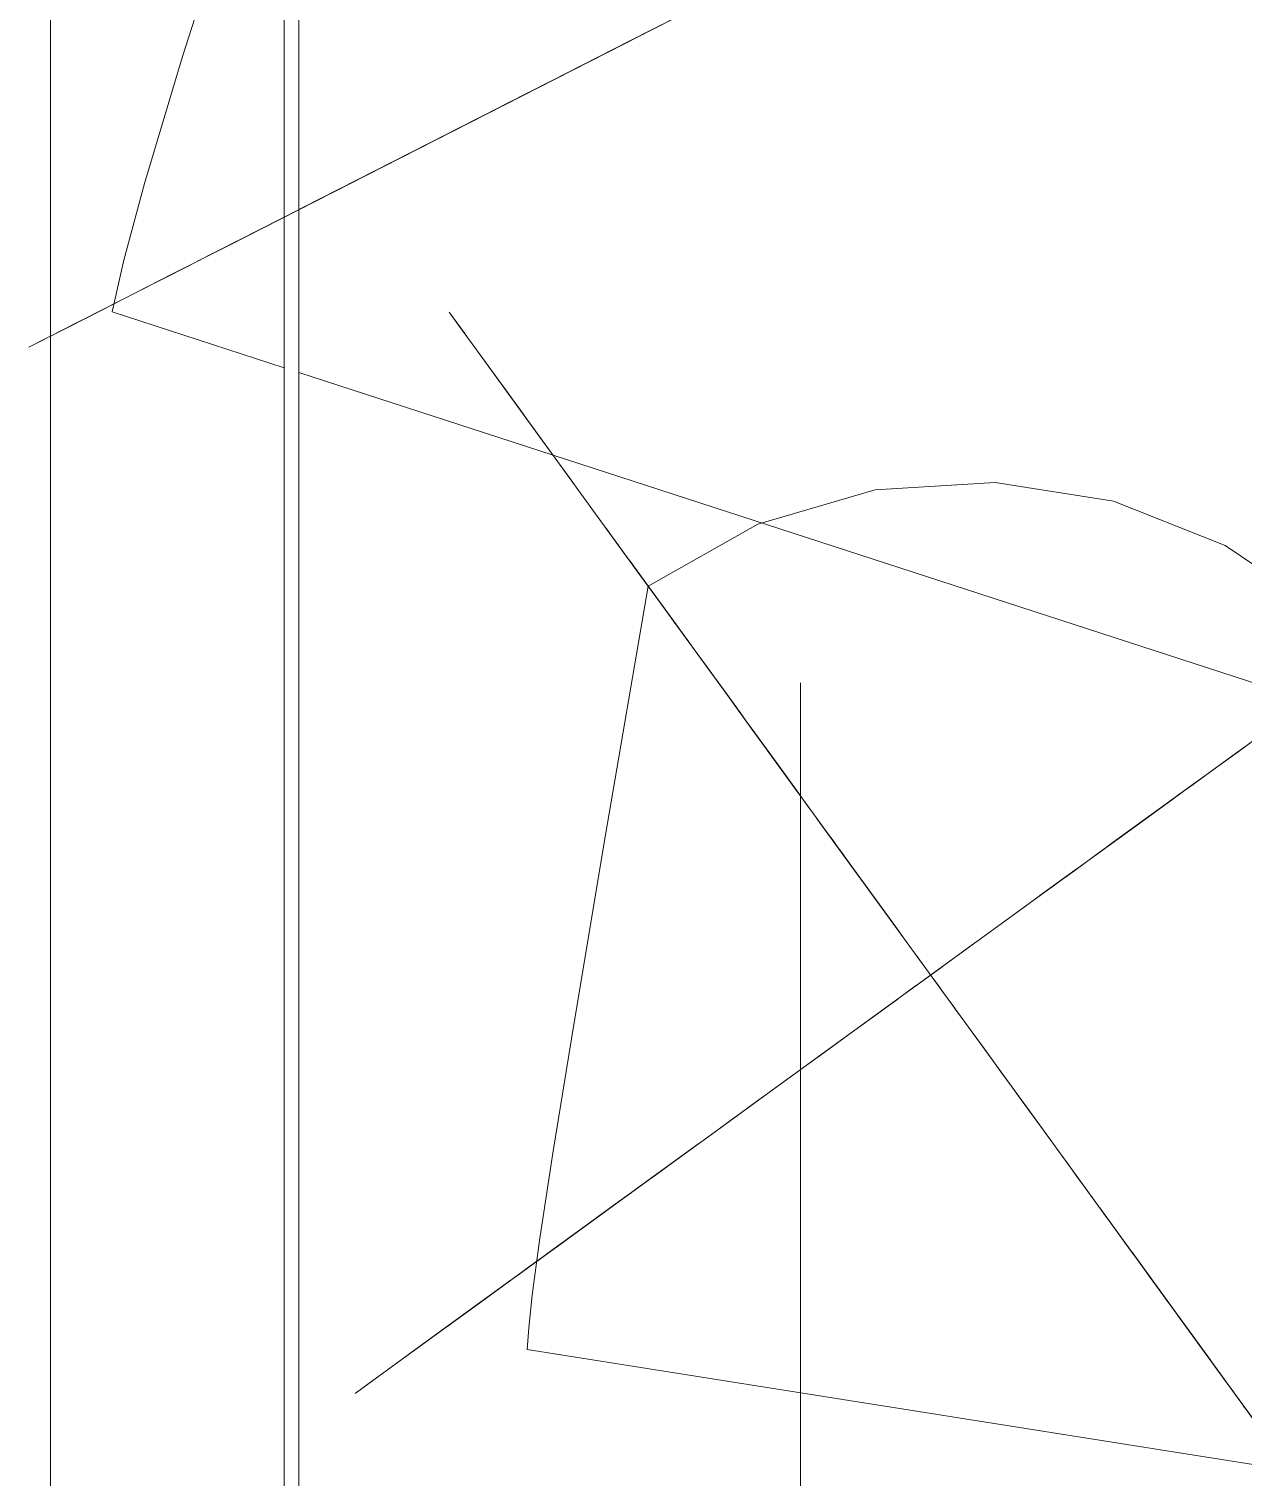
# Model space of a CAD drawing. Header units: inches. Extents: x -578 to 1873, y 397 to 1812.
# Drawn here: x -428.42 to -386.85, y 1301.84 to 1351.41 of the extents above; entities that cross this region are included whole.
import ezdxf

# ---------------------------------------------------------------- set-up
doc = ezdxf.new("R2010")
doc.units = ezdxf.units.IN
doc.header["$MEASUREMENT"] = 0
doc.layers.add('A-WALL', color=113, linetype='Continuous', lineweight=13)
doc.layers.add('L-PLNT', color=71, linetype='Continuous', lineweight=9)

# ---------------------------------------------------------------- blocks, each defined once
blk = doc.blocks.new('3D Cad File Example_dwg_RPC Shrub - Hydrangea 3_-9_-1394593-_3D_-V47-Level 1')
at = {"layer": 'L-PLNT'}
for p, q in [((2.256, 22.786), (2.256, 24.365)), ((2.256, 24.365), (2.256, 23.774)), ((2.256, 23.774), (2.256, 20.775)), ((2.256, 22.786), (2.256, 19.995)), ((2.256, 22.17), (2.256, 22.373)), ((2.256, 22.373), (2.256, 21.776)), ((2.256, 21.897), (2.256, 22.17)), ((2.256, 21.897), (2.256, 21.736)), ((2.256, 21.774), (2.256, 21.801)), ((2.256, 21.801), (2.256, 21.62)), ((2.256, 21.776), (2.256, 20.432)), ((2.256, 21.598), (2.256, 21.774)), ((2.256, 21.736), (2.256, 21.387)), ((2.256, 21.62), (2.256, 21.076)), ((2.256, 20.647), (2.256, 21.598)), ((2.256, 21.387), (2.256, 21.169)), ((2.256, 21.169), (2.256, 21.02)), ((2.256, 21.076), (2.256, 18.938)), ((2.256, 21.02), (2.256, 20.75)), ((2.256, 20.775), (2.256, 20.128)), ((2.256, 20.75), (2.256, 20.385)), ((2.256, 20.222), (2.256, 20.647)), ((2.256, 20.432), (2.256, 20.257)), ((2.256, 20.379), (2.256, 20.427)), ((2.256, 20.427), (2.256, 19.301)), ((2.256, 20.385), (2.256, 19.95)), ((2.256, 20.024), (2.256, 20.379)), ((2.256, 20.257), (2.256, 17.88)), ((2.256, 19.754), (2.256, 20.222)), ((2.256, 20.128), (2.256, 19.627)), ((2.256, 20.024), (2.256, 17.761)), ((2.256, 19.995), (2.256, 19.291)), ((2.256, 19.95), (2.256, 18.487)), ((2.256, 19.254), (2.256, 19.754)), ((2.256, 19.627), (2.256, 19.202)), ((2.256, 19.301), (2.256, 18.988)), ((2.256, 19.291), (2.256, 17.364)), ((2.256, 17.146), (2.256, 19.254)), ((2.256, 19.202), (2.256, 17.366)), ((2.256, 18.988), (2.256, 19.2)), ((2.256, 19.2), (2.256, 19.2)), ((2.256, 19.2), (2.256, 19.048)), ((2.256, 19.048), (2.256, 18.533)), ((2.256, 18.487), (2.256, 18.938)), ((0, 18.714), (-18.714, 0)), ((0.576, 18.234), (0, 18.714)), ((2.256, 18.533), (2.256, 18.294)), ((0.576, 18.234), (1.414, 17.48)), ((2.256, 18.294), (2.256, 18.147)), ((2.256, 18.147), (2.256, 18.038)), ((2.256, 18.038), (2.256, 17.936)), ((2.256, 17.936), (2.256, 17.834)), ((2.256, 17.761), (2.256, 17.88)), ((1.414, 17.48), (2.777, 16.178)), ((2.256, 17.834), (2.256, 17.724)), ((2.256, 17.724), (2.256, 17.6)), ((2.256, 17.6), (2.256, 17.453)), ((2.256, 17.453), (2.256, 17.277)), ((2.256, 17.366), (2.256, 16.963)), ((2.256, 17.364), (2.256, 16.662)), ((2.256, 17.277), (2.256, 17.07)), ((2.256, 17.103), (2.256, 17.221)), ((2.256, 17.221), (2.256, 17.016)), ((2.256, 16.998), (2.256, 17.146)), ((2.256, 17.103), (2.256, 16.72)), ((2.256, 17.07), (2.256, 16.962)), ((2.256, 17.016), (2.256, 13.16)), ((2.256, 16.767), (2.256, 16.998)), ((2.256, 16.963), (2.256, 16.619)), ((2.256, 16.962), (2.256, 16.92)), ((2.256, 16.92), (2.256, 16.913)), ((2.256, 16.913), (2.256, 16.908)), ((2.256, 16.908), (2.256, 16.871)), ((2.256, 16.871), (2.256, 16.77)), ((2.256, 16.77), (2.256, 16.281)), ((2.256, 16.619), (2.256, 16.767)), ((2.256, 16.72), (2.256, 14.646)), ((2.256, 16.662), (2.256, 15.867)), ((2.256, 15.989), (2.256, 16.318)), ((2.256, 16.318), (2.256, 14.119)), ((2.256, 16.281), (2.256, 15.823)), ((2.256, 9.851), (2.256, 16.093)), ((2.256, 16.093), (2.256, 15.588)), ((2.256, 14.387), (2.256, 15.989)), ((2.256, 15.867), (2.256, 15.819)), ((2.777, 16.178), (4.926, 14.053)), ((2.256, 15.823), (2.256, 15.372)), ((2.256, 15.819), (2.256, 15.437)), ((2.256, 15.588), (2.256, 14.441)), ((2.256, 15.437), (2.256, 14.387)), ((2.256, 15.372), (2.256, 14.905)), ((2.256, 14.905), (2.256, 14.396)), ((2.256, 14.646), (2.256, 13.16)), ((2.256, 14.069), (2.256, 14.589)), ((2.256, 14.589), (2.256, 14.319)), ((2.256, 11.731), (2.256, 14.441)), ((2.256, 14.396), (2.256, 13.822)), ((2.256, 14.319), (2.256, 13.631)), ((2.256, 14.119), (2.256, 13.769)), ((2.256, 14.069), (2.256, 13.606)), ((4.926, 14.053), (8.124, 10.831)), ((2.256, 13.16), (2.256, 13.822)), ((2.256, 13.769), (2.256, 13.431)), ((2.256, 13.631), (2.256, 12.669)), ((2.256, 13.606), (2.256, 11.731)), ((2.256, 12.142), (2.256, 13.431)), ((2.256, 13.16), (2.256, 12.738)), ((2.256, 12.738), (2.256, 12.418)), ((2.256, 12.669), (2.256, 9.008)), ((2.256, 12.418), (2.256, 12.128)), ((2.256, 11.818), (2.256, 12.142)), ((2.256, 12.128), (2.256, 11.797)), ((2.256, 11.765), (2.256, 11.882)), ((2.256, 11.882), (2.256, 11.818)), ((2.256, 11.797), (2.256, 11.354)), ((2.256, 10.91), (2.256, 11.765)), ((2.256, 11.354), (2.256, 10.73)), ((2.256, 10.649), (2.256, 10.91)), ((2.256, 9.851), (2.256, 10.73)), ((2.256, 10.497), (2.256, 10.649)), ((2.256, 10.169), (2.256, 10.497)), ((8.124, 10.831), (12.632, 6.238)), ((2.256, 10.169), (2.256, 9.434)), ((2.256, 9.434), (2.256, 6.395)), ((2.256, 9.008), (2.256, 8.518)), ((2.256, 8.518), (2.256, 8.004)), ((2.256, 8.004), (2.256, 7.47)), ((2.256, 7.47), (2.256, 6.92)), ((2.256, 6.92), (2.256, 6.359)), ((2.256, 6.395), (2.256, 5.274)), ((2.256, 6.359), (2.256, 5.789)), ((12.632, 6.238), (18.714, 0)), ((2.256, 5.216), (2.256, 5.789)), ((2.256, 5.274), (2.256, 4.683)), ((2.256, 5.216), (2.256, -6.293)), ((2.256, 4.683), (2.256, 4.096)), ((2.256, 4.096), (2.256, 3.519)), ((2.256, 3.519), (2.256, 2.955)), ((2.256, 2.955), (2.256, 2.41)), ((2.256, 2.41), (2.256, 1.888)), ((2.256, 1.395), (2.256, 1.888)), ((2.256, 0.637), (2.256, 1.407)), ((2.256, 1.407), (2.256, 1.395)), ((2.256, 0.605), (2.256, 0.649)), ((2.256, 0.649), (2.256, 0.637)), ((2.256, 0.605), (2.256, 0.532)), ((2.256, -0.022), (2.256, 0.532)), ((-17.035, 0), (-15.108, 0)), ((-14.89, 0), (-16.998, 0)), ((-16.946, 0), (-15.109, 0)), ((-15.109, 0), (-14.707, 0)), ((-15.108, 0), (-14.406, 0)), ((-14.742, 0), (-14.89, 0)), ((-14.511, 0), (-14.742, 0)), ((-14.707, 0), (-14.363, 0)), ((-14.363, 0), (-14.511, 0)), ((-14.406, 0), (-13.611, 0)), ((-13.733, 0), (-14.062, 0)), ((-14.062, 0), (-11.863, 0)), ((-12.131, 0), (-13.733, 0)), ((-13.611, 0), (-13.563, 0)), ((-13.563, 0), (-13.181, 0)), ((-13.181, 0), (-12.131, 0)), ((-11.863, 0), (-11.513, 0)), ((-11.513, 0), (-11.175, 0)), ((-9.886, 0), (-11.175, 0)), ((-9.562, 0), (-9.886, 0)), ((-9.509, 0), (-9.626, 0)), ((-9.626, 0), (-9.562, 0)), ((-8.654, 0), (-9.509, 0)), ((-8.393, 0), (-8.654, 0)), ((-8.241, 0), (-8.393, 0)), ((-7.913, 0), (-8.241, 0)), ((-7.913, 0), (-7.178, 0)), ((-7.178, 0), (-4.139, 0)), ((-4.139, 0), (-3.018, 0)), ((-3.018, 0), (-2.427, 0)), ((-2.427, 0), (-1.84, 0)), ((-1.84, 0), (-1.263, 0)), ((-1.263, 0), (-0.699, 0)), ((-0.699, 0), (-0.154, 0)), ((-0.154, 0), (0.367, 0)), ((0.861, 0), (0.367, 0)), ((1.619, 0), (0.849, 0)), ((0.849, 0), (0.861, 0)), ((1.651, 0), (1.607, 0)), ((1.607, 0), (1.619, 0)), ((1.651, 0), (1.724, 0)), ((2.278, 0), (1.724, 0)), ((2.626, 0), (2.278, 0)), ((3.083, 0), (2.626, 0)), ((3.057, 0), (3.083, 0)), ((3.057, 0), (3.117, 0)), ((3.117, 0), (3.873, 0)), ((3.873, 0), (4.31, 0)), ((7, 0), (4.31, 0)), ((7.051, 0), (7, 0)), ((7.101, 0), (7.051, 0)), ((7.167, 0), (7.099, 0)), ((7.099, 0), (7.445, 0)), ((7.141, 0), (7.101, 0)), ((7.167, 0), (7.141, 0)), ((7.445, 0), (7.645, 0)), ((7.645, 0), (7.961, 0)), ((7.961, 0), (8.356, 0)), ((9.235, 0), (8.356, 0)), ((9.645, 0), (9.235, 0)), ((9.987, 0), (9.645, 0)), ((13.468, 0), (9.987, 0)), ((13.413, 0), (12.961, 0)), ((12.961, 0), (13.006, 0)), ((13.235, 0), (13.006, 0)), ((13.339, 0), (13.235, 0)), ((13.558, 0), (13.339, 0)), ((15.867, 0), (13.376, 0)), ((13.376, 0), (13.413, 0)), ((13.468, 0), (13.686, 0)), ((14.799, 0), (13.558, 0)), ((17.371, 0), (13.686, 0)), ((15.002, 0), (14.799, 0)), ((15.516, 0), (15.002, 0)), ((15.266, 0), (15.868, 0)), ((15.516, 0), (17.678, 0)), ((16.705, 0), (15.867, 0)), ((16.172, 0), (15.868, 0)), ((16.6, 0), (16.172, 0)), ((16.483, 0), (16.179, 0)), ((16.351, 0), (16.179, 0)), ((16.888, 0), (16.351, 0)), ((16.692, 0), (16.483, 0)), ((17.183, 0), (16.6, 0)), ((17.071, 0), (16.692, 0)), ((17.467, 0), (16.705, 0)), ((18.609, 0), (16.888, 0)), ((17.106, 0), (17.058, 0)), ((17.058, 0), (17.154, 0)), ((19.168, 0), (17.071, 0)), ((17.32, 0), (17.106, 0)), ((17.154, 0), (17.371, 0)), ((17.402, 0), (17.183, 0)), ((17.721, 0), (17.32, 0)), ((17.675, 0), (17.402, 0)), ((19.766, 0), (17.467, 0)), ((18.943, 0), (17.675, 0)), ((20.379, 0), (17.678, 0)), ((18.333, 0), (17.721, 0)), ((18.714, 0), (18.219, -4.288)), ((18.333, 0), (19.176, 0)), ((20.454, 0), (18.609, 0)), ((19.214, 0), (18.943, 0)), ((19.56, 0), (19.168, 0)), ((19.176, 0), (19.472, 0)), ((23.06, 0), (19.214, 0)), ((19.472, 0), (19.638, 0)), ((19.989, 0), (19.56, 0)), ((19.638, 0), (19.853, 0)), ((19.853, 0), (19.766, 0)), ((25.507, 0), (19.989, 0)), ((20.419, 0), (20.379, 0)), ((20.419, 0), (21.097, 0)), ((20.454, 0), (20.986, 0)), ((20.986, 0), (21.166, 0)), ((21.166, 0), (21.097, 0)), ((23.237, 0), (23.06, 0)), ((24.87, 0), (23.237, 0)), ((28.964, 0), (24.87, 0)), ((25.718, 0), (25.507, 0)), ((26.162, 0), (25.718, 0)), ((26.579, 0), (26.162, 0)), ((26.977, 0), (26.579, 0)), ((27.362, 0), (26.977, 0)), ((28.501, 0), (27.362, 0)), ((29.13, 0), (28.501, 0)), ((29.757, 0), (28.964, 0)), ((29.433, 0), (29.13, 0)), ((29.702, 0), (29.403, 0)), ((29.403, 0), (29.611, 0)), ((29.854, 0), (29.433, 0)), ((30.098, 0), (29.611, 0)), ((29.702, 0), (29.854, 0)), ((29.757, 0), (30.306, 0)), ((30.306, 0), (30.098, 0)), ((-18.001, 0), (-15.624, 0)), ((-17.768, 0), (-15.505, 0)), ((-16.038, 0), (-15.891, 0)), ((-15.891, 0), (-15.782, 0)), ((-15.782, 0), (-15.68, 0)), ((-15.68, 0), (-15.578, 0)), ((-15.505, 0), (-15.624, 0)), ((-15.578, 0), (-15.468, 0)), ((-15.468, 0), (-15.344, 0)), ((-15.344, 0), (-15.197, 0)), ((-15.197, 0), (-15.021, 0)), ((-15.021, 0), (-14.814, 0)), ((-14.847, 0), (-14.965, 0)), ((-14.965, 0), (-14.76, 0)), ((-14.847, 0), (-14.464, 0)), ((-14.814, 0), (-14.706, 0)), ((-14.76, 0), (-10.904, 0)), ((-14.706, 0), (-14.664, 0)), ((-14.664, 0), (-14.657, 0)), ((-14.657, 0), (-14.652, 0)), ((-14.652, 0), (-14.615, 0)), ((-14.615, 0), (-14.514, 0)), ((-14.514, 0), (-14.025, 0)), ((-14.464, 0), (-12.39, 0)), ((-14.025, 0), (-13.567, 0)), ((-7.595, 0), (-13.837, 0)), ((-13.837, 0), (-13.332, 0)), ((-13.567, 0), (-13.116, 0)), ((-13.332, 0), (-12.185, 0)), ((-13.116, 0), (-12.648, 0)), ((-12.648, 0), (-12.14, 0)), ((-12.39, 0), (-10.904, 0)), ((-11.813, 0), (-12.333, 0)), ((-12.333, 0), (-12.063, 0)), ((-9.475, 0), (-12.185, 0)), ((-12.14, 0), (-11.566, 0)), ((-12.063, 0), (-11.375, 0)), ((-11.813, 0), (-11.35, 0)), ((-10.904, 0), (-11.566, 0)), ((-11.375, 0), (-10.413, 0)), ((-11.35, 0), (-9.475, 0)), ((-10.904, 0), (-10.482, 0)), ((-10.482, 0), (-10.162, 0)), ((-10.413, 0), (-6.753, 0)), ((-10.162, 0), (-9.872, 0)), ((-9.872, 0), (-9.541, 0)), ((-9.541, 0), (-9.098, 0)), ((-9.098, 0), (-8.474, 0)), ((-7.595, 0), (-8.474, 0)), ((-6.753, 0), (-6.262, 0)), ((-6.262, 0), (-5.748, 0)), ((-5.748, 0), (-5.214, 0)), ((-5.214, 0), (-4.664, 0)), ((-4.664, 0), (-4.103, 0)), ((-4.103, 0), (-3.533, 0)), ((-2.96, 0), (-3.533, 0)), ((-2.96, 0), (8.549, 0)), ((2.256, -0.37), (2.256, -0.022)), ((2.256, -0.827), (2.256, -0.37)), ((6.939, 0), (6.745, 0)), ((6.745, 0), (6.749, 0)), ((6.749, 0), (7.061, 0)), ((8.363, 0), (6.939, 0)), ((7.061, 0), (7.298, 0)), ((7.298, 0), (7.499, 0)), ((7.499, 0), (7.701, 0)), ((7.701, 0), (7.944, 0)), ((7.944, 0), (8.266, 0)), ((8.266, 0), (8.704, 0)), ((8.549, 0), (8.363, 0)), ((8.704, 0), (9.059, 0)), ((9.364, 0), (9.059, 0)), ((10.178, 0), (9.364, 0)), ((10.483, 0), (10.178, 0)), ((10.838, 0), (10.483, 0)), ((12.5, 0), (10.838, 0)), ((11.779, 0), (11.318, 0)), ((11.318, 0), (11.702, 0)), ((11.702, 0), (12.17, 0)), ((12.083, 0), (11.779, 0)), ((12.767, 0), (12.083, 0)), ((12.708, 0), (12.17, 0)), ((12.94, 0), (12.5, 0)), ((12.708, 0), (15.266, 0)), ((13.157, 0), (12.767, 0)), ((13.361, 0), (12.94, 0)), ((13.748, 0), (13.157, 0)), ((13.361, 0), (13.748, 0)), ((2.256, -0.801), (2.256, -0.827)), ((2.256, -0.801), (2.256, -0.861)), ((2.256, -0.861), (2.256, -1.617)), ((2.256, -1.617), (2.256, -2.054)), ((2.256, -4.744), (2.256, -2.054)), ((18.219, -4.288), (16.81, -8.226)), ((2.256, -4.683), (2.256, -4.489)), ((2.256, -4.489), (2.256, -4.493)), ((2.256, -4.493), (2.256, -4.805)), ((2.256, -6.107), (2.256, -4.683)), ((2.256, -4.795), (2.256, -4.744)), ((2.256, -4.845), (2.256, -4.795)), ((2.256, -4.805), (2.256, -5.042)), ((2.256, -4.911), (2.256, -4.843)), ((2.256, -4.843), (2.256, -5.189)), ((2.256, -4.885), (2.256, -4.845)), ((2.256, -4.911), (2.256, -4.885)), ((2.256, -5.042), (2.256, -5.243)), ((2.256, -5.189), (2.256, -5.389)), ((2.256, -5.243), (2.256, -5.445)), ((2.256, -5.389), (2.256, -5.705)), ((2.256, -5.445), (2.256, -5.688)), ((2.256, -5.688), (2.256, -6.01)), ((2.256, -5.705), (2.256, -6.1)), ((2.256, -6.01), (2.256, -6.448)), ((2.256, -6.979), (2.256, -6.1)), ((2.256, -6.293), (2.256, -6.107)), ((2.256, -6.448), (2.256, -6.803)), ((2.256, -7.108), (2.256, -6.803)), ((2.256, -7.389), (2.256, -6.979)), ((2.256, -7.922), (2.256, -7.108)), ((2.256, -7.732), (2.256, -7.389)), ((2.256, -11.212), (2.256, -7.732)), ((2.256, -8.227), (2.256, -7.922)), ((2.256, -8.582), (2.256, -8.227)), ((14.6, -11.701), (16.81, -8.226)), ((2.256, -10.244), (2.256, -8.582)), ((2.256, -9.523), (2.256, -9.062)), ((2.256, -9.062), (2.256, -9.446)), ((2.256, -9.446), (2.256, -9.914)), ((2.256, -9.827), (2.256, -9.523)), ((2.256, -10.511), (2.256, -9.827)), ((2.256, -10.452), (2.256, -9.914)), ((2.256, -10.684), (2.256, -10.244)), ((2.256, -10.452), (2.256, -13.01)), ((2.256, -10.901), (2.256, -10.511)), ((2.256, -11.105), (2.256, -10.684)), ((2.256, -11.157), (2.256, -10.705)), ((2.256, -10.705), (2.256, -10.75)), ((2.256, -10.979), (2.256, -10.75)), ((2.256, -11.491), (2.256, -10.901)), ((2.256, -11.083), (2.256, -10.979)), ((2.256, -11.302), (2.256, -11.083)), ((2.256, -11.105), (2.256, -11.491)), ((2.256, -13.611), (2.256, -11.12)), ((2.256, -11.12), (2.256, -11.157)), ((2.256, -11.212), (2.256, -11.43)), ((2.256, -12.543), (2.256, -11.302)), ((2.256, -15.115), (2.256, -11.43)), ((11.701, -14.6), (14.6, -11.701)), ((2.256, -12.746), (2.256, -12.543)), ((2.256, -13.26), (2.256, -12.746)), ((2.256, -13.01), (2.256, -13.612)), ((8.226, -16.81), (11.701, -14.6)), ((4.288, -18.219), (8.226, -16.81))]:
    blk.add_line(p, q, dxfattribs=at)
blk = doc.blocks.new('3D Cad File Example_dwg_RPC Shrub - Prairie Dropseed 5_-0_-1394609-_3D_-V59-Level 1')
at = {"layer": 'L-PLNT'}
for p, q in [((0.214, 43.299), (0.214, 48.203)), ((0.214, 48.203), (0.214, 45.751)), ((0.214, 45.751), (0.214, 46.627)), ((0.214, 46.627), (0.214, 45.401)), ((0.214, 45.401), (0.214, 45.05)), ((0, 45.113), (-4.378, 40.735)), ((1.389, 43.957), (0, 45.113)), ((0.214, 45.05), (0.214, 42.68)), ((1.389, 43.957), (3.409, 42.139)), ((0.214, 43.299), (0.214, 42.965)), ((0.214, 42.965), (0.214, 42.161)), ((0.214, 42.68), (0.214, 40.523)), ((0.214, 42.161), (0.214, 41.416)), ((0.214, 41.048), (0.214, 41.722)), ((0.214, 41.722), (0.214, 37.721)), ((3.409, 42.139), (6.694, 39)), ((0.214, 41.416), (0.214, 41.157)), ((0.214, 41.022), (0.214, 41.157)), ((0.214, 40.997), (0.214, 41.048)), ((0.214, 40.997), (0.214, 41.022)), ((-4.75, 40.363), (-44.809, 0.304)), ((0.214, 40.523), (0.214, 25.315)), ((0.214, 40.337), (0.214, 40.478)), ((0.214, 40.478), (0.214, 40.353)), ((0.214, 40.353), (0.214, 40.17)), ((0.214, 40.337), (0.214, 39.394)), ((0.214, 40.17), (0.214, 39.054)), ((0.214, 39.394), (0.214, 36.643)), ((0.214, 39.054), (0.214, 38.668)), ((6.694, 39), (11.875, 33.877)), ((0.214, 38.668), (0.214, 37.673)), ((0.214, 27.71), (0.214, 37.721)), ((0.214, 37.673), (0.214, 26.555)), ((0.214, 36.643), (0.214, 36.452)), ((0.214, 36.452), (0.214, 25.136)), ((0.214, 32.439), (0.214, 32.888)), ((0.214, 32.888), (0.214, 32.861)), ((0.214, 32.861), (0.214, 32.614)), ((0.214, 32.614), (0.214, 31.739)), ((0.214, 32.275), (0.214, 32.439)), ((0.214, 32.275), (0.214, 29.954)), ((0.214, 31.739), (0.214, 29.845)), ((0.214, 29.812), (0.214, 30.688)), ((0.214, 30.688), (0.214, 30.094)), ((0.214, 30.094), (0.214, 29.501)), ((0.214, 29.954), (0.214, 29.812)), ((0.214, 29.812), (0.214, 29.845)), ((0.214, 29.812), (0.214, 25.749)), ((0.214, 29.501), (0.214, 27.803)), ((0.214, 27.803), (0.214, 27.71)), ((0.214, 26.555), (0.214, 12.373)), ((0.214, 19.828), (0.214, 25.959)), ((0.214, 25.959), (0.214, 25.258)), ((0.214, 25.749), (0.214, 20.664)), ((0.214, 25.315), (0.214, 23.734)), ((0.214, 25.258), (0.214, 23.482)), ((0.214, 25.136), (0.214, 23.156))]:
    blk.add_line(p, q, dxfattribs=at)
blk = doc.blocks.new('3D Cad File Example_dwg_Tree - Honey-Locust - 15_ Canopy-1817699-_3D_-V78-Level 1')
at = {"layer": 'L-PLNT'}
for p, q in [((2, 63.474), (2, 63.676)), ((2, 63.676), (2, 63.501)), ((2, 63.501), (2, 62.753)), ((2, 63.474), (2, 63.089)), ((2, 62.715), (2, 63.089)), ((2, 62.753), (2, 61.24)), ((2, 62.547), (2, 62.715)), ((2, 62.329), (2, 62.547)), ((2, 61.76), (2, 62.329)), ((2, 61.76), (2, 60.969)), ((2, 61.24), (2, 59.299)), ((2, 60.969), (2, 60.087)), ((2, 60.087), (2, 59.243)), ((2, 59.299), (2, 57.431)), ((2, 59.243), (2, 58.567)), ((2, 58.188), (2, 58.567)), ((2, 58.174), (2, 58.188)), ((2, 58.188), (2, 58.165)), ((2, 58.051), (2, 58.188)), ((2, 58.125), (2, 58.174)), ((2, 58.165), (2, 58.112)), ((2, 58.034), (2, 58.125)), ((2, 58.112), (2, 58.051)), ((2, 58.051), (2, 58.006)), ((2, 57.998), (2, 58.051)), ((2, 57.894), (2, 58.034)), ((2, 58.006), (2, 57.998)), ((2, 57.696), (2, 57.894)), ((2, 57.433), (2, 57.696)), ((2, 57.099), (2, 57.433)), ((2, 57.431), (2, 55.681)), ((2, 56.559), (2, 57.099)), ((2, 55.767), (2, 56.559)), ((2, 54.846), (2, 55.767)), ((2, 55.681), (2, 54.095)), ((2, 54.846), (2, 53.916)), ((2, 54.095), (2, 52.719)), ((2, 53.916), (2, 53.102)), ((2, 53.102), (2, 52.524)), ((2, 52.719), (2, 51.598)), ((2, 52.524), (2, 52.304)), ((2, 52.304), (2, 52.118)), ((2, 52.118), (2, 51.62)), ((2, 51.62), (2, 50.897)), ((2, 51.598), (2, 50.778)), ((2, 50.897), (2, 50.037)), ((2, 50.778), (2, 50.233)), ((2, 50.233), (2, 49.859)), ((2, 50.037), (2, 49.127)), ((2, 49.859), (2, 49.589)), ((2, 49.589), (2, 49.353)), ((2, 49.353), (2, 49.082)), ((2, 49.127), (2, 48.255)), ((2, 49.082), (2, 48.708)), ((2, 48.708), (2, 48.163)), ((2, 48.255), (2, 47.509)), ((2, 48.163), (2, 47.579)), ((2, 47.876), (2, 47.979)), ((2, 47.902), (2, 47.979)), ((2, 47.498), (2, 47.902)), ((2, 47.742), (2, 47.876)), ((2, 47.648), (2, 47.751)), ((2, 47.751), (2, 47.727)), ((2, 47.727), (2, 47.742)), ((2, 47.441), (2, 47.648)), ((2, 47.579), (2, 47.121)), ((2, 47.509), (2, 46.815)), ((2, 46.618), (2, 47.498)), ((2, 47.15), (2, 47.441)), ((2, 46.796), (2, 47.15)), ((2, 47.121), (2, 46.768)), ((2, 46.815), (2, 46.041)), ((2, 46.4), (2, 46.796)), ((2, 46.768), (2, 46.498)), ((2, 45.112), (2, 46.618)), ((2, 46.498), (2, 46.292)), ((2, 45.984), (2, 46.4)), ((2, 46.292), (2, 46.127)), ((2, 46.127), (2, 45.984)), ((2, 46.041), (2, 45.187)), ((2, 45.187), (2, 44.253)), ((2, 43.453), (2, 45.112)), ((2, 44.253), (2, 43.239)), ((2, 42.146), (2, 43.453)), ((2, 43.239), (2, 42.145)), ((2, 41.086), (2, 42.146)), ((2, 42.145), (2, 40.971)), ((2, 40.171), (2, 41.086)), ((2, 40.971), (2, 39.991)), ((2, 39.298), (2, 40.171)), ((2, 39.991), (2, 39.404)), ((2, 39.404), (2, 39.095)), ((2, 38.364), (2, 39.298)), ((2, 38.95), (2, 39.095)), ((2, 38.855), (2, 38.95)), ((2, 38.695), (2, 38.855)), ((2, 38.355), (2, 38.695)), ((2, 37.266), (2, 38.364)), ((2, 37.718), (2, 38.355)), ((2, 36.806), (2, 37.718)), ((2, 36.263), (2, 37.266)), ((2, 35.719), (2, 36.806))]:
    blk.add_line(p, q, dxfattribs=at)
blk = doc.blocks.new('3D Cad File Example_dwg-2744-Level 1')
at = {"layer": 'A-WALL', "color": 103, "lineweight": 9}
blk.add_line((-1325.375, -7.4), (-1325.375, 219.125), dxfattribs=at)
at = {"layer": 'A-WALL'}
for p, q in [((-1317.375, 109.218), (-1317.375, 219.125)), ((-1316.875, 109.718), (-1316.875, 219.125))]:
    blk.add_line(p, q, dxfattribs=at)
for name, p, rotation in [('3D Cad File Example_dwg_RPC Shrub - Prairie Dropseed 5_-0_-1394609-_3D_-V59-Level 1', (-1283.067, 192.422), 117), ('3D Cad File Example_dwg_RPC Shrub - Hydrangea 3_-9_-1394593-_3D_-V47-Level 1', (-1293.908, 147.408), 125.9999999999999)]:
    blk.add_blockref(name, p, dxfattribs=dict(rotation=rotation))
blk.add_blockref('3D Cad File Example_dwg_Tree - Honey-Locust - 15_ Canopy-1817699-_3D_-V78-Level 1', (-1301.688, 95.563))

msp = doc.modelspace()

# ---------------------------------------------------------------- block references
at = {"layer": 'A-WALL', "color": 30, "lineweight": 9}
msp.add_blockref('3D Cad File Example_dwg-2744-Level 1', (897.689, 1169.788), dxfattribs=at)

doc.saveas('drawing.dxf')
